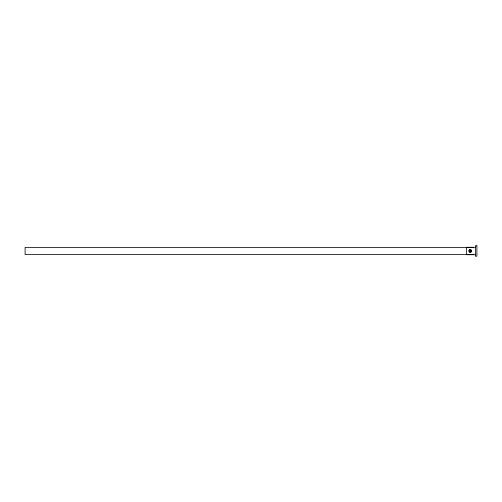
<?xml version="1.0" encoding="UTF-8"?>
<svg xmlns="http://www.w3.org/2000/svg" width="502" height="502" viewBox="0 0 502 502"><rect width="100%" height="100%" fill="white"/><g stroke="black" fill="none" stroke-linecap="round" stroke-linejoin="round"><path stroke-width="0.75" d="M475.413 247.279L466.49 247.279L466.49 254.721L475.413 254.721M473.48 247.888L473.48 247.411L25.1 247.411L25.1 254.589L473.48 254.589L473.48 254.112M471.108 250.479A1.042 1.042 0 0 1 471.108 251.521M469.433 249.663L468.661 251L469.433 252.337L470.976 252.337L471.754 251L470.976 249.663L469.433 249.663M476.9 245.792L475.413 245.792L475.413 256.208L476.9 256.208L476.9 245.792M469.759 251.772A0.891 0.891 0 0 0 471.102 251A0.891 0.891 0 0 0 469.759 250.228A0.891 0.891 0 0 0 469.759 251.772"/></g></svg>
